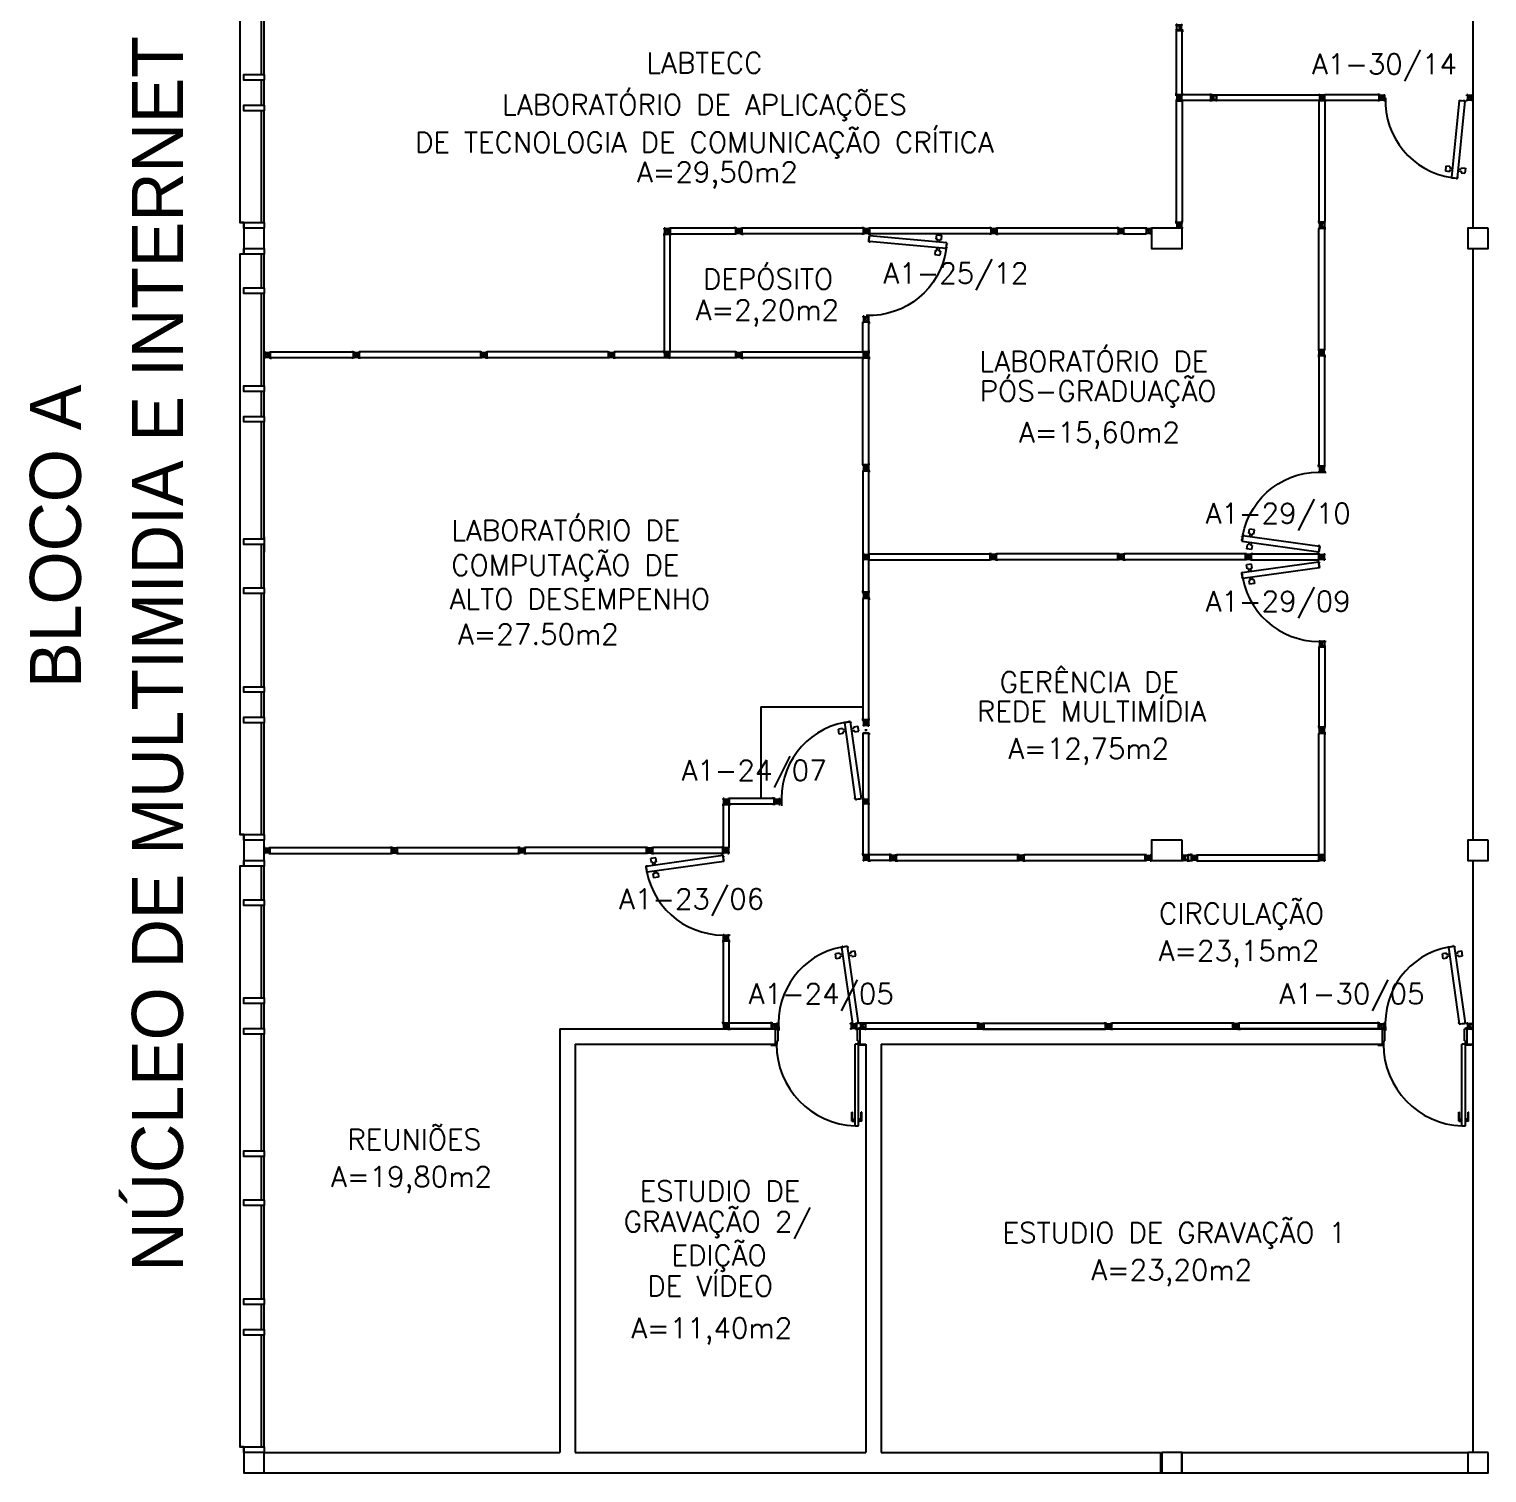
# Model space of a CAD drawing. Header units: centimetres. Extents: x -15 to 273, y 1 to 137.
# Drawn here: x 2.52 to 16.81, y 0.86 to 15.01 of the extents above; entities that cross this region are included whole.
import ezdxf
from ezdxf.enums import TextEntityAlignment as Align

# ---------------------------------------------------------------- set-up
doc = ezdxf.new("R2010")
doc.units = ezdxf.units.CM
doc.header["$LTSCALE"] = 0.003
doc.header["$MEASUREMENT"] = 0
doc.layers.get('0').update_dxf_attribs({"linetype": 'CONTINUOUS'})
for name, color, linetype in [('3', 3, 'CONTINUOUS'), ('ALV', 2, 'CONTINUOUS'), ('ALVENARIA', 2, 'CONTINUOUS'), ('AREA', 2, 'CONTINUOUS'), ('DIV', 2, 'CONTINUOUS'), ('ENDEREÇO NOVO', 2, 'CONTINUOUS'), ('ESQ', 1, 'CONTINUOUS'), ('ESTRUT', 2, 'CONTINUOUS'), ('MACANETA', 2, 'CONTINUOUS'), ('MARCO', 2, 'CONTINUOUS'), ('PainelFELTRO', 2, 'CONTINUOUS'), ('PISO1', 1, 'CONTINUOUS'), ('PL-Áreas-Depto', 2, 'CONTINUOUS'), ('PORTA', 2, 'CONTINUOUS'), ('TEXTO', 2, 'CONTINUOUS'), ('USO', 2, 'CONTINUOUS')]:
    doc.layers.add(name, color=color, linetype=linetype)
doc.styles.add('UNB-100', font='simplex.shx', dxfattribs={"height": 0.2})

# ---------------------------------------------------------------- blocks, each defined once
blk = doc.blocks.new('ESQ6')
at = {"layer": 'ESQ'}
for p, q in [((-0.24, 5.745), (-0.24, 0.055)), ((-0.2, 5.745), (-0.24, 5.745)), ((-0.2, 5.745), (-0.2, 5.745)), ((-0.025, 5.415), (-0.025, 5.745)), ((0, 5.415), (0, 5.745)), ((-0.025, 4.455), (-0.025, 5.36)), ((0, 4.455), (0, 5.36)), ((-0.025, 4.155), (-0.025, 4.4)), ((0, 4.155), (0, 4.4)), ((-0.025, 2.955), (-0.025, 4.1)), ((0, 2.955), (0, 4.1)), ((-0.025, 2.475), (-0.025, 2.9)), ((0, 2.475), (0, 2.9)), ((-0.025, 1.505), (-0.025, 2.42)), ((0, 1.505), (0, 2.42)), ((-0.025, 1.205), (-0.025, 1.45)), ((0, 1.205), (0, 1.45)), ((-0.025, 0.055), (-0.025, 1.15)), ((0, 0.055), (0, 1.15)), ((-0.2, 0.055), (-0.24, 0.055))]:
    blk.add_line(p, q, dxfattribs=at)
for points in [[(0, 5.745), (-0.2, 5.745), (-0.2, 5.8), (0, 5.8)], [(0, 5.36), (-0.2, 5.36), (-0.2, 5.415), (0, 5.415)], [(0, 4.4), (-0.2, 4.4), (-0.2, 4.455), (0, 4.455)], [(0, 4.1), (-0.2, 4.1), (-0.2, 4.155), (0, 4.155)], [(0, 2.9), (-0.2, 2.9), (-0.2, 2.955), (0, 2.955)], [(0, 2.42), (-0.2, 2.42), (-0.2, 2.475), (0, 2.475)], [(0, 1.45), (-0.2, 1.45), (-0.2, 1.505), (0, 1.505)], [(0, 1.15), (-0.2, 1.15), (-0.2, 1.205), (0, 1.205)], [(0, 0), (-0.2, 0), (-0.2, 0.055), (0, 0.055)]]:
    blk.add_lwpolyline(points, close=True, dxfattribs=at)
blk = doc.blocks.new('PLXD')
at = {"color": 1}
for p, q in [((-0.194, 0.727), (-0.233, 0.723)), ((-0.229, 0.673), (-0.233, 0.723)), ((-0.192, 0.712), (-0.194, 0.727)), ((-0.107, 0.719), (-0.079, 0.722)), ((-0.08, 0.737), (-0.041, 0.74)), ((-0.079, 0.722), (-0.08, 0.737)), ((-0.036, 0.691), (-0.041, 0.74)), ((-0.189, 0.677), (-0.229, 0.673)), ((-0.164, 0.714), (-0.192, 0.712)), ((-0.162, 0.694), (-0.19, 0.692)), ((-0.189, 0.677), (-0.19, 0.692)), ((-0.106, 0.7), (-0.077, 0.702)), ((-0.076, 0.687), (-0.077, 0.702)), ((-0.076, 0.687), (-0.036, 0.691))]:
    blk.add_line(p, q, dxfattribs=at)
at = {"color": 2}
for p, q in [((-0.172, 0.786), (-0.161, 0.787)), ((-0.172, 0.786), (-0.171, 0.772)), ((-0.169, 0.772), (-0.171, 0.772)), ((-0.17, 0.784), (-0.114, 0.789)), ((-0.17, 0.784), (-0.103, 0.028)), ((-0.159, 0.792), (-0.161, 0.792)), ((-0.161, 0.792), (-0.161, 0.787)), ((-0.159, 0.792), (-0.159, 0.787)), ((-0.159, 0.787), (-0.126, 0.79)), ((-0.124, 0.795), (-0.126, 0.795)), ((-0.124, 0.795), (-0.124, 0.79)), ((-0.124, 0.79), (-0.112, 0.791)), ((-0.114, 0.789), (-0.046, 0.033)), ((-0.112, 0.791), (-0.11, 0.777)), ((-0.105, 0.026), (-0.106, 0.04)), ((-0.104, 0.04), (-0.106, 0.04)), ((-0.105, 0.026), (-0.093, 0.027)), ((-0.103, 0.028), (-0.046, 0.033)), ((-0.092, 0.022), (-0.093, 0.027)), ((-0.09, 0.022), (-0.092, 0.022)), ((-0.091, 0.027), (-0.058, 0.03)), ((-0.09, 0.022), (-0.091, 0.027)), ((-0.057, 0.025), (-0.058, 0.03)), ((-0.055, 0.025), (-0.057, 0.025)), ((-0.056, 0.03), (-0.044, 0.031)), ((-0.055, 0.025), (-0.056, 0.03)), ((-0.045, 0.045), (-0.047, 0.045)), ((-0.044, 0.031), (-0.045, 0.045)), ((-0.008, 0), (0.006, 0)), ((0, 0.007), (0, -0.006))]:
    blk.add_line(p, q, dxfattribs=at)
for p, q in [((-0.126, 0.795), (-0.126, 0.79)), ((-0.11, 0.777), (-0.112, 0.777))]:
    blk.add_line(p, q)
at = {"color": 1}
blk.add_arc((-0.064, 0.029), 0.764, 98.125, 182.1419, dxfattribs=at)
blk = doc.blocks.new('DIV125')
for p, q in [((0, -0.011), (0, 0.011)), ((0.024, 0.018), (0.028, 0.018)), ((0.024, 0.018), (0.024, 0.016)), ((0.024, 0.016), (0.028, 0.016)), ((0.028, 0.03), (0.043, 0.03)), ((0.028, 0.018), (0.028, 0.03)), ((0.028, -0.017), (0.028, 0.016)), ((0.03, 0.028), (1.219, 0.028)), ((0.03, -0.029), (0.03, 0.028)), ((0.043, 0.03), (0.043, 0.028)), ((1.221, 0.03), (1.207, 0.03)), ((1.207, 0.03), (1.207, 0.028)), ((1.219, -0.029), (1.219, 0.028)), ((1.221, 0.018), (1.221, 0.03)), ((1.226, 0.018), (1.221, 0.018)), ((1.221, -0.017), (1.221, 0.016)), ((1.226, 0.016), (1.221, 0.016)), ((1.226, 0.018), (1.226, 0.016)), ((1.25, -0.011), (1.25, 0.011)), ((0.01, 0), (-0.012, 0)), ((0.024, -0.017), (0.028, -0.017)), ((0.024, -0.017), (0.024, -0.019)), ((0.024, -0.019), (0.028, -0.019)), ((0.028, -0.031), (0.028, -0.019)), ((0.028, -0.031), (0.043, -0.031)), ((0.03, -0.029), (1.219, -0.029)), ((0.043, -0.029), (0.043, -0.031)), ((1.207, -0.029), (1.207, -0.031)), ((1.221, -0.031), (1.207, -0.031)), ((1.226, -0.017), (1.221, -0.017)), ((1.221, -0.031), (1.221, -0.019)), ((1.226, -0.019), (1.221, -0.019)), ((1.226, -0.017), (1.226, -0.019)), ((1.24, 0), (1.262, 0))]:
    blk.add_line(p, q)
blk = doc.blocks.new('MTDIV')
for p, q in [((-0.0285, 0.0185), (-0.0285, 0.0285)), ((-0.0185, 0.0285), (-0.0285, 0.0285)), ((-0.0265, 0.0185), (-0.0285, 0.0185)), ((-0.0265, 0.0235), (-0.0265, 0.0265)), ((-0.0265, 0.0265), (-0.0185, 0.0265)), ((-0.0265, 0.0235), (0.0265, 0.0235)), ((-0.0215, 0.0235), (-0.0265, 0.0235)), ((-0.0265, 0.0185), (-0.0265, 0.0215)), ((-0.0265, 0.0215), (-0.0235, 0.0215)), ((-0.0235, 0.0215), (-0.0235, -0.0215)), ((-0.0215, 0.0235), (-0.0215, 0.0215)), ((-0.0215, 0.0215), (0.0215, 0.0215)), ((-0.0215, 0.0195), (0.0195, 0.0195)), ((-0.0215, 0.0195), (-0.0215, -0.0195)), ((-0.0185, 0.0265), (-0.0185, 0.0285)), ((-0.0049, 0), (0.0049, 0)), ((0, -0.0049), (0, 0.0049)), ((0.0115, 0.0095), (0.0115, 0.0075)), ((0.0195, 0.0095), (0.0115, 0.0095)), ((0.0215, 0.0075), (0.0115, 0.0075)), ((0.0135, 0.0075), (0.0135, 0.0055)), ((0.0215, 0.0055), (0.0135, 0.0055)), ((0.0185, 0.0265), (0.0185, 0.0285)), ((0.0185, 0.0285), (0.0285, 0.0285)), ((0.0185, 0.0265), (0.0265, 0.0265)), ((0.0195, 0.0195), (0.0195, 0.0095)), ((0.0215, 0.0235), (0.0215, 0.0075)), ((0.0215, 0.0235), (0.0265, 0.0235)), ((0.0215, 0.0055), (0.0215, -0.0055)), ((0.0235, 0.0215), (0.0235, -0.0215)), ((0.0265, 0.0215), (0.0235, 0.0215)), ((0.0265, 0.0235), (0.0265, 0.0265)), ((0.0265, 0.0185), (0.0265, 0.0215)), ((0.0265, 0.0185), (0.0285, 0.0185)), ((0.0285, 0.0185), (0.0285, 0.0285)), ((-0.0285, -0.0185), (-0.0285, -0.0285)), ((-0.0285, -0.0185), (-0.0265, -0.0185)), ((-0.0185, -0.0285), (-0.0285, -0.0285)), ((-0.0265, -0.0185), (-0.0265, -0.0215)), ((-0.0265, -0.0215), (-0.0235, -0.0215)), ((0.0265, -0.0235), (-0.0265, -0.0235)), ((-0.0265, -0.0235), (-0.0265, -0.0265)), ((-0.0215, -0.0235), (-0.0265, -0.0235)), ((-0.0185, -0.0265), (-0.0265, -0.0265)), ((-0.0215, -0.0195), (0.0195, -0.0195)), ((-0.0215, -0.0215), (0.0215, -0.0215)), ((-0.0215, -0.0215), (-0.0215, -0.0235)), ((-0.0185, -0.0265), (-0.0185, -0.0285)), ((0.0115, -0.0075), (0.0115, -0.0095)), ((0.0215, -0.0075), (0.0115, -0.0075)), ((0.0195, -0.0095), (0.0115, -0.0095)), ((0.0135, -0.0055), (0.0135, -0.0075)), ((0.0215, -0.0055), (0.0135, -0.0055)), ((0.0185, -0.0265), (0.0185, -0.0285)), ((0.0265, -0.0265), (0.0185, -0.0265)), ((0.0185, -0.0285), (0.0285, -0.0285)), ((0.0195, -0.0095), (0.0195, -0.0195)), ((0.0215, -0.0075), (0.0215, -0.0235)), ((0.0215, -0.0235), (0.0265, -0.0235)), ((0.0265, -0.0215), (0.0235, -0.0215)), ((0.0265, -0.0185), (0.0265, -0.0215)), ((0.0285, -0.0185), (0.0265, -0.0185)), ((0.0265, -0.0235), (0.0265, -0.0265)), ((0.0285, -0.0185), (0.0285, -0.0285))]:
    blk.add_line(p, q)
blk = doc.blocks.new('PLXE')
at = {"color": 1}
for p, q in [((0.043, 0.69), (0.048, 0.74)), ((0.087, 0.736), (0.048, 0.74)), ((0.086, 0.721), (0.087, 0.736)), ((0.114, 0.718), (0.086, 0.721)), ((0.199, 0.71), (0.2, 0.725)), ((0.2, 0.725), (0.24, 0.721)), ((0.235, 0.671), (0.24, 0.721)), ((0.082, 0.686), (0.043, 0.69)), ((0.082, 0.686), (0.084, 0.701)), ((0.112, 0.698), (0.084, 0.701)), ((0.169, 0.693), (0.197, 0.69)), ((0.171, 0.713), (0.199, 0.71)), ((0.195, 0.675), (0.197, 0.69)), ((0.195, 0.675), (0.235, 0.671))]:
    blk.add_line(p, q, dxfattribs=at)
at = {"color": 2}
for p, q in [((0.121, 0.788), (0.047, 0.032)), ((0.178, 0.782), (0.103, 0.027)), ((0.119, 0.79), (0.118, 0.776)), ((0.118, 0.776), (0.12, 0.776)), ((0.131, 0.789), (0.119, 0.79)), ((0.178, 0.782), (0.121, 0.788)), ((0.131, 0.794), (0.133, 0.794)), ((0.131, 0.794), (0.131, 0.789)), ((0.133, 0.794), (0.133, 0.789)), ((0.166, 0.786), (0.133, 0.789)), ((0.166, 0.791), (0.168, 0.79)), ((0.166, 0.791), (0.166, 0.786)), ((0.168, 0.79), (0.168, 0.785)), ((0.18, 0.784), (0.168, 0.785)), ((0.176, 0.77), (0.178, 0.77)), ((0.18, 0.784), (0.178, 0.77)), ((-0.008, 0), (0.008, 0)), ((0, 0.006), (0, -0.007)), ((0.044, 0.031), (0.046, 0.045)), ((0.056, 0.029), (0.044, 0.031)), ((0.046, 0.045), (0.048, 0.045)), ((0.103, 0.027), (0.047, 0.032)), ((0.056, 0.024), (0.056, 0.029)), ((0.056, 0.024), (0.058, 0.024)), ((0.091, 0.026), (0.058, 0.029)), ((0.058, 0.024), (0.058, 0.029)), ((0.091, 0.021), (0.091, 0.026)), ((0.091, 0.021), (0.093, 0.021)), ((0.105, 0.025), (0.093, 0.026)), ((0.093, 0.021), (0.093, 0.026)), ((0.104, 0.039), (0.106, 0.039)), ((0.105, 0.025), (0.106, 0.039))]:
    blk.add_line(p, q, dxfattribs=at)
at = {"color": 1}
blk.add_arc((0.065, 0.028), 0.764, 357.9063, 81.358, dxfattribs=at)
blk = doc.blocks.new('DOOR-80')
at = {"layer": 'MACANETA', "color": 1}
for p, q in [((-0.08, -0.755), (-0.08, -0.665)), ((-0.08, -0.665), (-0.075, -0.665)), ((-0.075, -0.755), (-0.075, -0.665)), ((0.01, -0.755), (0.01, -0.665)), ((0.015, -0.665), (0.01, -0.665)), ((0.015, -0.755), (0.015, -0.665)), ((-0.08, -0.755), (-0.053, -0.755)), ((-0.075, -0.735), (-0.053, -0.735)), ((-0.053, -0.728), (-0.05, -0.728)), ((-0.053, -0.763), (-0.053, -0.728)), ((-0.053, -0.763), (-0.05, -0.763)), ((-0.012, -0.728), (-0.015, -0.728)), ((-0.012, -0.763), (-0.015, -0.763)), ((-0.012, -0.763), (-0.012, -0.728)), ((0.01, -0.735), (-0.012, -0.735)), ((0.015, -0.755), (-0.012, -0.755))]:
    blk.add_line(p, q, dxfattribs=at)
at = {"layer": 'PORTA'}
for p, q in [((-0.05, -0.8), (-0.05, 0)), ((-0.015, 0), (-0.05, 0)), ((-0.015, -0.8), (-0.015, 0)), ((-0.05, -0.8), (-0.015, -0.8))]:
    blk.add_line(p, q, dxfattribs=at)
at = {"layer": 'PORTA', "color": 1}
blk.add_arc((-0.02, 0), 0.8, 180, 267.8509, dxfattribs=at)

msp = doc.modelspace()

# ---------------------------------------------------------------- linework, layer by layer
at = {"layer": 'ALV'}
for p, q in [((4.827, 10.032), (4.827, 9.882)), ((13.614, 1.057), (13.614, 0.857)), ((13.822, 1.057), (13.822, 0.857)), ((16.627, 1.057), (16.627, 0.857))]:
    msp.add_line(p, q, dxfattribs=at)
at = {"layer": 'ALVENARIA'}
for p, q in [((16.677, 18.857), (16.677, 13.057)), ((16.677, 12.857), (16.677, 7.057)), ((16.677, 6.857), (16.677, 1.057)), ((7.727, 5.207), (7.727, 1.057)), ((7.727, 5.207), (9.84, 5.207)), ((9.84, 5.057), (9.84, 5.207)), ((10.67, 5.207), (10.655, 5.207)), ((10.67, 5.207), (15.79, 5.207)), ((10.67, 5.057), (10.67, 5.207)), ((10.67, 5.207), (10.727, 5.207)), ((15.79, 5.057), (15.79, 5.207)), ((16.62, 5.057), (16.62, 5.207)), ((16.62, 5.207), (16.677, 5.207)), ((7.877, 5.057), (7.877, 1.057)), ((7.877, 5.057), (9.84, 5.057)), ((10.67, 5.057), (10.727, 5.057)), ((10.67, 5.057), (10.727, 5.057)), ((10.727, 5.057), (10.727, 1.057)), ((10.877, 5.057), (15.79, 5.057)), ((10.877, 5.057), (10.877, 1.057)), ((16.62, 5.057), (16.677, 5.057)), ((4.827, 1.057), (7.727, 1.057)), ((7.877, 1.057), (10.727, 1.057)), ((10.877, 1.057), (13.614, 1.057)), ((13.822, 1.057), (16.627, 1.057)), ((4.827, 0.857), (13.614, 0.857)), ((13.822, 0.857), (16.627, 0.857))]:
    msp.add_line(p, q, dxfattribs=at)
at = {"layer": 'DIV'}
for p, q in [((13.768, 14.995), (13.768, 14.981)), ((13.768, 14.995), (13.78, 14.995)), ((13.77, 14.981), (13.768, 14.981)), ((13.77, 14.367), (13.77, 14.993)), ((13.77, 14.993), (13.827, 14.993)), ((13.78, 15), (13.78, 14.995)), ((13.782, 15), (13.78, 15)), ((13.782, 15), (13.782, 14.995)), ((13.782, 14.995), (13.815, 14.995)), ((13.815, 15), (13.815, 14.995)), ((13.817, 15), (13.815, 15)), ((13.817, 15), (13.817, 14.995)), ((13.817, 14.995), (13.829, 14.995)), ((13.827, 14.367), (13.827, 14.993)), ((13.829, 14.981), (13.827, 14.981)), ((13.829, 14.995), (13.829, 14.981)), ((13.768, 14.365), (13.768, 14.379)), ((13.77, 14.379), (13.768, 14.379)), ((13.768, 14.365), (13.78, 14.365)), ((13.77, 14.367), (13.827, 14.367)), ((13.78, 14.36), (13.78, 14.365)), ((13.782, 14.36), (13.78, 14.36)), ((13.782, 14.36), (13.782, 14.365)), ((13.782, 14.365), (13.815, 14.365)), ((13.787, 14.336), (13.809, 14.336)), ((13.798, 14.346), (13.798, 14.325)), ((13.815, 14.36), (13.815, 14.365)), ((13.817, 14.36), (13.815, 14.36)), ((13.817, 14.36), (13.817, 14.365)), ((13.817, 14.365), (13.829, 14.365)), ((13.829, 14.379), (13.827, 14.379)), ((13.829, 14.365), (13.829, 14.379)), ((14.109, 14.364), (13.829, 14.364)), ((14.109, 14.307), (13.829, 14.307)), ((14.097, 14.366), (14.097, 14.364)), ((14.111, 14.366), (14.097, 14.366)), ((14.097, 14.307), (14.097, 14.305)), ((14.111, 14.305), (14.097, 14.305)), ((14.109, 14.307), (14.109, 14.364)), ((14.111, 14.354), (14.111, 14.366)), ((14.116, 14.354), (14.111, 14.354)), ((14.116, 14.352), (14.111, 14.352)), ((14.111, 14.319), (14.111, 14.352)), ((14.116, 14.319), (14.111, 14.319)), ((14.116, 14.317), (14.111, 14.317)), ((14.111, 14.305), (14.111, 14.317)), ((14.116, 14.354), (14.116, 14.352)), ((14.116, 14.319), (14.116, 14.317)), ((15.22, 14.354), (15.225, 14.354)), ((15.22, 14.354), (15.22, 14.352)), ((15.22, 14.352), (15.225, 14.352)), ((15.22, 14.319), (15.225, 14.319)), ((15.22, 14.319), (15.22, 14.317)), ((15.22, 14.317), (15.225, 14.317)), ((15.225, 14.366), (15.239, 14.366)), ((15.225, 14.354), (15.225, 14.366)), ((15.225, 14.319), (15.225, 14.352)), ((15.225, 14.305), (15.225, 14.317)), ((15.225, 14.305), (15.239, 14.305)), ((15.227, 14.307), (15.227, 14.364)), ((15.757, 14.364), (15.227, 14.364)), ((15.757, 14.307), (15.227, 14.307)), ((15.239, 14.366), (15.239, 14.364)), ((15.239, 14.307), (15.239, 14.305)), ((15.759, 14.366), (15.744, 14.366)), ((15.744, 14.366), (15.744, 14.364)), ((15.759, 14.366), (15.744, 14.366)), ((15.744, 14.366), (15.744, 14.364)), ((15.744, 14.307), (15.744, 14.305)), ((15.744, 14.307), (15.744, 14.305)), ((15.759, 14.305), (15.744, 14.305)), ((15.759, 14.305), (15.744, 14.305)), ((15.757, 14.307), (15.757, 14.364)), ((15.757, 14.307), (15.757, 14.364)), ((15.759, 14.354), (15.759, 14.366)), ((15.759, 14.354), (15.759, 14.366)), ((15.764, 14.354), (15.759, 14.354)), ((15.764, 14.354), (15.759, 14.354)), ((15.759, 14.319), (15.759, 14.352)), ((15.764, 14.352), (15.759, 14.352)), ((15.759, 14.319), (15.759, 14.352)), ((15.764, 14.352), (15.759, 14.352)), ((15.764, 14.319), (15.759, 14.319)), ((15.764, 14.319), (15.759, 14.319)), ((15.759, 14.305), (15.759, 14.317)), ((15.764, 14.317), (15.759, 14.317)), ((15.759, 14.305), (15.759, 14.317)), ((15.764, 14.317), (15.759, 14.317)), ((15.764, 14.354), (15.764, 14.352)), ((15.764, 14.354), (15.764, 14.352)), ((15.764, 14.319), (15.764, 14.317)), ((15.764, 14.319), (15.764, 14.317)), ((15.777, 14.335), (15.799, 14.335)), ((15.777, 14.335), (15.799, 14.335)), ((15.787, 14.324), (15.787, 14.346)), ((15.787, 14.324), (15.787, 14.346)), ((8.799, 13.046), (8.804, 13.046)), ((8.799, 13.044), (8.799, 13.046)), ((8.799, 13.044), (8.804, 13.044)), ((8.799, 13.011), (8.804, 13.011)), ((8.799, 13.009), (8.799, 13.011)), ((8.799, 13.009), (8.804, 13.009)), ((8.804, 13.058), (8.818, 13.058)), ((8.804, 13.058), (8.804, 13.046)), ((8.804, 13.044), (8.804, 13.011)), ((8.804, 13.009), (8.804, 12.997)), ((8.806, 13.056), (8.806, 12.999)), ((9.448, 13.056), (8.806, 13.056)), ((8.818, 13.056), (8.818, 13.058)), ((9.45, 13.058), (9.435, 13.058)), ((9.435, 13.056), (9.435, 13.058)), ((9.448, 13.056), (9.448, 12.999)), ((9.45, 13.058), (9.45, 13.046)), ((9.455, 13.046), (9.45, 13.046)), ((9.455, 13.044), (9.45, 13.044)), ((9.45, 13.044), (9.45, 13.011)), ((9.455, 13.011), (9.45, 13.011)), ((9.455, 13.009), (9.45, 13.009)), ((9.45, 13.009), (9.45, 12.997)), ((9.455, 13.044), (9.455, 13.046)), ((9.455, 13.009), (9.455, 13.011)), ((9.468, 13.028), (9.49, 13.028)), ((9.478, 13.039), (9.478, 13.017)), ((8.746, 13), (8.758, 13)), ((8.746, 13), (8.746, 12.985)), ((8.748, 12.985), (8.746, 12.985)), ((8.748, 12.998), (8.805, 12.998)), ((8.748, 12.998), (8.748, 11.844)), ((8.76, 13.005), (8.758, 13.005)), ((8.758, 13.005), (8.758, 13)), ((8.76, 13.005), (8.76, 13)), ((8.76, 13), (8.793, 13)), ((8.795, 13.005), (8.793, 13.005)), ((8.793, 13.005), (8.793, 13)), ((8.795, 13.005), (8.795, 13)), ((8.795, 13), (8.807, 13)), ((8.804, 12.997), (8.818, 12.997)), ((8.805, 12.998), (8.805, 11.844)), ((8.807, 12.985), (8.805, 12.985)), ((9.448, 12.999), (8.806, 12.999)), ((8.807, 13), (8.807, 12.985)), ((8.818, 12.997), (8.818, 12.999)), ((9.435, 12.997), (9.435, 12.999)), ((9.45, 12.997), (9.435, 12.997)), ((10.732, 12.164), (10.722, 12.164)), ((10.727, 12.159), (10.727, 12.17)), ((10.708, 12.136), (10.696, 12.136)), ((10.696, 12.136), (10.696, 12.122)), ((10.696, 12.122), (10.698, 12.122)), ((10.698, 11.844), (10.698, 12.134)), ((10.755, 12.134), (10.698, 12.134)), ((10.708, 12.141), (10.71, 12.141)), ((10.708, 12.141), (10.708, 12.136)), ((10.71, 12.141), (10.71, 12.136)), ((10.743, 12.136), (10.71, 12.136)), ((10.743, 12.141), (10.745, 12.141)), ((10.743, 12.141), (10.743, 12.136)), ((10.745, 12.141), (10.745, 12.136)), ((10.757, 12.136), (10.745, 12.136)), ((10.755, 11.844), (10.755, 12.134)), ((10.755, 12.122), (10.757, 12.122)), ((10.757, 12.136), (10.757, 12.122)), ((4.867, 11.814), (4.845, 11.814)), ((4.88, 11.832), (4.885, 11.832)), ((4.88, 11.83), (4.88, 11.832)), ((4.88, 11.83), (4.885, 11.83)), ((4.88, 11.797), (4.885, 11.797)), ((4.88, 11.795), (4.88, 11.797)), ((4.88, 11.795), (4.885, 11.795)), ((4.885, 11.844), (4.9, 11.844)), ((4.885, 11.844), (4.885, 11.832)), ((4.885, 11.83), (4.885, 11.797)), ((4.885, 11.795), (4.885, 11.783)), ((4.885, 11.783), (4.9, 11.783)), ((5.698, 11.842), (4.887, 11.842)), ((4.887, 11.842), (4.887, 11.785)), ((5.698, 11.785), (4.887, 11.785)), ((4.9, 11.842), (4.9, 11.844)), ((4.9, 11.783), (4.9, 11.785)), ((5.7, 11.844), (5.685, 11.844)), ((5.685, 11.842), (5.685, 11.844)), ((5.685, 11.783), (5.685, 11.785)), ((5.7, 11.783), (5.685, 11.783)), ((5.698, 11.842), (5.698, 11.785)), ((5.7, 11.844), (5.7, 11.832)), ((5.705, 11.832), (5.7, 11.832)), ((5.705, 11.83), (5.7, 11.83)), ((5.7, 11.83), (5.7, 11.797)), ((5.705, 11.797), (5.7, 11.797)), ((5.705, 11.795), (5.7, 11.795)), ((5.7, 11.795), (5.7, 11.783)), ((5.705, 11.83), (5.705, 11.832)), ((5.705, 11.795), (5.705, 11.797)), ((5.718, 11.814), (5.74, 11.814)), ((5.728, 11.824), (5.728, 11.803)), ((8.748, 11.856), (8.746, 11.856)), ((8.746, 11.842), (8.746, 11.856)), ((8.746, 11.842), (8.758, 11.842)), ((8.748, 11.844), (8.805, 11.844)), ((8.758, 11.837), (8.758, 11.842)), ((8.76, 11.837), (8.758, 11.837)), ((8.76, 11.842), (8.793, 11.842)), ((8.76, 11.837), (8.76, 11.842)), ((8.766, 11.814), (8.788, 11.814)), ((8.777, 11.824), (8.777, 11.802)), ((8.793, 11.837), (8.793, 11.842)), ((8.795, 11.837), (8.793, 11.837)), ((8.795, 11.842), (8.807, 11.842)), ((8.795, 11.837), (8.795, 11.842)), ((8.807, 11.856), (8.805, 11.856)), ((8.807, 11.842), (8.807, 11.856)), ((10.696, 11.856), (10.698, 11.856)), ((10.696, 11.842), (10.696, 11.856)), ((10.708, 11.842), (10.696, 11.842)), ((10.696, 11.785), (10.696, 11.771)), ((10.708, 11.785), (10.696, 11.785)), ((10.696, 11.771), (10.698, 11.771)), ((10.755, 11.844), (10.698, 11.844)), ((10.698, 10.737), (10.698, 11.783)), ((10.755, 11.783), (10.698, 11.783)), ((10.708, 11.837), (10.708, 11.842)), ((10.708, 11.837), (10.71, 11.837)), ((10.708, 11.79), (10.708, 11.785)), ((10.708, 11.79), (10.71, 11.79)), ((10.71, 11.837), (10.71, 11.842)), ((10.743, 11.842), (10.71, 11.842)), ((10.71, 11.79), (10.71, 11.785)), ((10.743, 11.785), (10.71, 11.785)), ((10.738, 11.814), (10.716, 11.814)), ((10.732, 11.814), (10.722, 11.814)), ((10.727, 11.803), (10.727, 11.825)), ((10.727, 11.808), (10.727, 11.819)), ((10.743, 11.837), (10.743, 11.842)), ((10.743, 11.837), (10.745, 11.837)), ((10.743, 11.79), (10.743, 11.785)), ((10.743, 11.79), (10.745, 11.79)), ((10.745, 11.837), (10.745, 11.842)), ((10.757, 11.842), (10.745, 11.842)), ((10.745, 11.79), (10.745, 11.785)), ((10.757, 11.785), (10.745, 11.785)), ((10.755, 11.856), (10.757, 11.856)), ((10.755, 10.737), (10.755, 11.783)), ((10.755, 11.771), (10.757, 11.771)), ((10.757, 11.842), (10.757, 11.856)), ((10.757, 11.785), (10.757, 11.771)), ((15.176, 11.807), (15.164, 11.807)), ((15.164, 11.807), (15.164, 11.793)), ((15.164, 11.793), (15.166, 11.793)), ((15.166, 11.805), (15.166, 10.725)), ((15.223, 11.805), (15.166, 11.805)), ((15.176, 11.812), (15.178, 11.812)), ((15.176, 11.812), (15.176, 11.807)), ((15.178, 11.812), (15.178, 11.807)), ((15.211, 11.807), (15.178, 11.807)), ((15.205, 11.835), (15.183, 11.835)), ((15.194, 11.825), (15.194, 11.847)), ((15.211, 11.812), (15.213, 11.812)), ((15.211, 11.812), (15.211, 11.807)), ((15.213, 11.812), (15.213, 11.807)), ((15.225, 11.807), (15.213, 11.807)), ((15.223, 11.805), (15.223, 10.725)), ((15.223, 11.793), (15.225, 11.793)), ((15.225, 11.807), (15.225, 11.793)), ((10.696, 10.735), (10.696, 10.749)), ((10.696, 10.749), (10.698, 10.749)), ((10.708, 10.735), (10.696, 10.735)), ((10.755, 10.737), (10.698, 10.737)), ((10.708, 10.73), (10.708, 10.735)), ((10.708, 10.73), (10.71, 10.73)), ((10.743, 10.735), (10.71, 10.735)), ((10.71, 10.73), (10.71, 10.735)), ((10.743, 10.73), (10.743, 10.735)), ((10.743, 10.73), (10.745, 10.73)), ((10.757, 10.735), (10.745, 10.735)), ((10.745, 10.73), (10.745, 10.735)), ((10.755, 10.749), (10.757, 10.749)), ((10.757, 10.735), (10.757, 10.749)), ((15.164, 10.737), (15.166, 10.737)), ((15.164, 10.723), (15.164, 10.737)), ((15.176, 10.723), (15.164, 10.723)), ((15.223, 10.725), (15.166, 10.725)), ((15.176, 10.718), (15.176, 10.723)), ((15.178, 10.718), (15.178, 10.723)), ((15.211, 10.723), (15.178, 10.723)), ((15.211, 10.718), (15.211, 10.723)), ((15.213, 10.718), (15.213, 10.723)), ((15.225, 10.723), (15.213, 10.723)), ((15.223, 10.737), (15.225, 10.737)), ((15.225, 10.723), (15.225, 10.737)), ((10.738, 10.707), (10.716, 10.707)), ((10.727, 10.717), (10.727, 10.695)), ((15.176, 10.718), (15.178, 10.718)), ((15.205, 10.694), (15.183, 10.694)), ((15.194, 10.704), (15.194, 10.682)), ((15.211, 10.718), (15.213, 10.718)), ((14.505, 9.854), (14.505, 9.866)), ((14.505, 9.866), (14.52, 9.866)), ((14.507, 9.807), (14.507, 9.864)), ((14.507, 9.864), (15.166, 9.864)), ((14.52, 9.866), (14.52, 9.864)), ((15.153, 9.866), (15.153, 9.864)), ((15.168, 9.866), (15.153, 9.866)), ((15.166, 9.807), (15.166, 9.864)), ((15.168, 9.854), (15.168, 9.866)), ((14.487, 9.835), (14.465, 9.835)), ((14.477, 9.824), (14.477, 9.846)), ((14.5, 9.854), (14.5, 9.852)), ((14.5, 9.854), (14.505, 9.854)), ((14.5, 9.852), (14.505, 9.852)), ((14.5, 9.819), (14.5, 9.817)), ((14.5, 9.819), (14.505, 9.819)), ((14.5, 9.817), (14.505, 9.817)), ((14.505, 9.819), (14.505, 9.852)), ((14.505, 9.805), (14.505, 9.817)), ((14.505, 9.805), (14.52, 9.805)), ((14.507, 9.807), (15.166, 9.807)), ((14.52, 9.807), (14.52, 9.805)), ((15.153, 9.807), (15.153, 9.805)), ((15.168, 9.805), (15.153, 9.805)), ((15.173, 9.854), (15.168, 9.854)), ((15.173, 9.852), (15.168, 9.852)), ((15.168, 9.819), (15.168, 9.852)), ((15.173, 9.819), (15.168, 9.819)), ((15.173, 9.817), (15.168, 9.817)), ((15.168, 9.805), (15.168, 9.817)), ((15.173, 9.854), (15.173, 9.852)), ((15.173, 9.819), (15.173, 9.817)), ((15.186, 9.835), (15.208, 9.835)), ((15.196, 9.824), (15.196, 9.846)), ((15.178, 8.953), (15.166, 8.953)), ((15.166, 8.953), (15.166, 8.938)), ((15.166, 8.938), (15.168, 8.938)), ((15.168, 8.951), (15.168, 8.166)), ((15.225, 8.951), (15.168, 8.951)), ((15.178, 8.958), (15.18, 8.958)), ((15.178, 8.958), (15.178, 8.953)), ((15.18, 8.958), (15.18, 8.953)), ((15.213, 8.953), (15.18, 8.953)), ((15.207, 8.981), (15.185, 8.981)), ((15.196, 8.971), (15.196, 8.993)), ((15.213, 8.958), (15.215, 8.958)), ((15.213, 8.958), (15.213, 8.953)), ((15.215, 8.958), (15.215, 8.953)), ((15.227, 8.953), (15.215, 8.953)), ((15.225, 8.951), (15.225, 8.166)), ((15.225, 8.938), (15.227, 8.938)), ((15.227, 8.953), (15.227, 8.938)), ((15.166, 8.178), (15.168, 8.178)), ((15.166, 8.164), (15.166, 8.178)), ((15.178, 8.164), (15.166, 8.164)), ((15.225, 8.166), (15.168, 8.166)), ((15.178, 8.159), (15.178, 8.164)), ((15.178, 8.159), (15.18, 8.159)), ((15.18, 8.159), (15.18, 8.164)), ((15.213, 8.164), (15.18, 8.164)), ((15.213, 8.159), (15.213, 8.164)), ((15.213, 8.159), (15.215, 8.159)), ((15.215, 8.159), (15.215, 8.164)), ((15.227, 8.164), (15.215, 8.164)), ((15.225, 8.178), (15.227, 8.178)), ((15.227, 8.164), (15.227, 8.178)), ((15.207, 8.135), (15.185, 8.135)), ((15.196, 8.145), (15.196, 8.124)), ((9.344, 7.437), (9.366, 7.437)), ((9.365, 7.437), (9.344, 7.437)), ((9.355, 7.427), (9.355, 7.449)), ((9.355, 7.448), (9.355, 7.426)), ((9.379, 7.456), (9.384, 7.456)), ((9.379, 7.454), (9.379, 7.456)), ((9.379, 7.454), (9.384, 7.454)), ((9.384, 7.468), (9.398, 7.468)), ((9.384, 7.468), (9.384, 7.456)), ((9.384, 7.454), (9.384, 7.421)), ((9.386, 7.466), (9.386, 7.409)), ((9.825, 7.466), (9.386, 7.466)), ((9.398, 7.466), (9.398, 7.468)), ((9.827, 7.468), (9.812, 7.468)), ((9.812, 7.466), (9.812, 7.468)), ((9.825, 7.466), (9.825, 7.409)), ((9.827, 7.468), (9.827, 7.456)), ((9.832, 7.456), (9.827, 7.456)), ((9.832, 7.454), (9.827, 7.454)), ((9.827, 7.454), (9.827, 7.421)), ((9.832, 7.454), (9.832, 7.456)), ((9.845, 7.437), (9.867, 7.437)), ((9.855, 7.448), (9.855, 7.426)), ((9.325, 7.409), (9.337, 7.409)), ((9.325, 7.409), (9.325, 7.394)), ((9.327, 7.394), (9.325, 7.394)), ((9.327, 7.407), (9.384, 7.407)), ((9.327, 7.407), (9.327, 6.987)), ((9.339, 7.414), (9.337, 7.414)), ((9.337, 7.414), (9.337, 7.409)), ((9.339, 7.414), (9.339, 7.409)), ((9.339, 7.409), (9.372, 7.409)), ((9.374, 7.414), (9.372, 7.414)), ((9.372, 7.414), (9.372, 7.409)), ((9.374, 7.414), (9.374, 7.409)), ((9.374, 7.409), (9.386, 7.409)), ((9.379, 7.421), (9.384, 7.421)), ((9.379, 7.419), (9.379, 7.421)), ((9.379, 7.419), (9.384, 7.419)), ((9.384, 7.419), (9.384, 7.407)), ((9.384, 7.407), (9.384, 6.987)), ((9.384, 7.407), (9.398, 7.407)), ((9.386, 7.394), (9.384, 7.394)), ((9.386, 7.409), (9.386, 7.394)), ((9.825, 7.409), (9.386, 7.409)), ((9.398, 7.407), (9.398, 7.409)), ((9.812, 7.407), (9.812, 7.409)), ((9.827, 7.407), (9.812, 7.407)), ((9.832, 7.421), (9.827, 7.421)), ((9.832, 7.419), (9.827, 7.419)), ((9.827, 7.419), (9.827, 7.407)), ((9.832, 7.419), (9.832, 7.421)), ((4.85, 6.957), (4.86, 6.957)), ((8.615, 6.957), (8.594, 6.957)), ((8.605, 6.946), (8.605, 6.968)), ((8.629, 6.975), (8.634, 6.975)), ((8.629, 6.975), (8.629, 6.973)), ((8.629, 6.973), (8.634, 6.973)), ((8.629, 6.94), (8.634, 6.94)), ((8.629, 6.94), (8.629, 6.938)), ((8.629, 6.938), (8.634, 6.938)), ((8.634, 6.987), (8.648, 6.987)), ((8.634, 6.975), (8.634, 6.987)), ((8.634, 6.94), (8.634, 6.973)), ((8.634, 6.926), (8.634, 6.938)), ((8.634, 6.926), (8.648, 6.926)), ((8.636, 6.928), (8.636, 6.985)), ((9.325, 6.985), (8.636, 6.985)), ((9.325, 6.928), (8.636, 6.928)), ((8.648, 6.987), (8.648, 6.985)), ((8.648, 6.928), (8.648, 6.926)), ((9.327, 6.987), (9.312, 6.987)), ((9.312, 6.987), (9.312, 6.985)), ((9.312, 6.928), (9.312, 6.926)), ((9.327, 6.926), (9.312, 6.926)), ((9.327, 6.999), (9.325, 6.999)), ((9.325, 6.985), (9.325, 6.999)), ((9.325, 6.985), (9.337, 6.985)), ((9.325, 6.928), (9.325, 6.985)), ((9.327, 6.987), (9.384, 6.987)), ((9.327, 6.975), (9.327, 6.987)), ((9.332, 6.975), (9.327, 6.975)), ((9.327, 6.94), (9.327, 6.973)), ((9.332, 6.973), (9.327, 6.973)), ((9.332, 6.94), (9.327, 6.94)), ((9.327, 6.926), (9.327, 6.938)), ((9.332, 6.938), (9.327, 6.938)), ((9.332, 6.975), (9.332, 6.973)), ((9.332, 6.94), (9.332, 6.938)), ((9.337, 6.98), (9.337, 6.985)), ((9.339, 6.98), (9.337, 6.98)), ((9.339, 6.985), (9.372, 6.985)), ((9.339, 6.98), (9.339, 6.985)), ((9.344, 6.957), (9.366, 6.957)), ((9.345, 6.957), (9.367, 6.957)), ((9.355, 6.946), (9.355, 6.968)), ((9.355, 6.967), (9.355, 6.945)), ((9.372, 6.98), (9.372, 6.985)), ((9.374, 6.98), (9.372, 6.98)), ((9.374, 6.985), (9.386, 6.985)), ((9.374, 6.98), (9.374, 6.985)), ((9.386, 6.999), (9.384, 6.999)), ((9.386, 6.985), (9.386, 6.999)), ((10.737, 6.885), (10.715, 6.885)), ((10.727, 6.874), (10.727, 6.896)), ((10.75, 6.904), (10.755, 6.904)), ((10.75, 6.904), (10.75, 6.902)), ((10.75, 6.902), (10.755, 6.902)), ((10.75, 6.869), (10.755, 6.869)), ((10.75, 6.869), (10.75, 6.867)), ((10.75, 6.867), (10.755, 6.867)), ((10.755, 6.916), (10.77, 6.916)), ((10.755, 6.904), (10.755, 6.916)), ((10.755, 6.869), (10.755, 6.902)), ((10.755, 6.855), (10.755, 6.867)), ((10.757, 6.857), (10.757, 6.914)), ((10.965, 6.914), (10.757, 6.914)), ((10.77, 6.916), (10.77, 6.914)), ((10.953, 6.916), (10.953, 6.914)), ((10.967, 6.916), (10.953, 6.916)), ((10.965, 6.857), (10.965, 6.914)), ((10.967, 6.904), (10.967, 6.916)), ((10.972, 6.904), (10.967, 6.904)), ((10.972, 6.902), (10.967, 6.902)), ((10.967, 6.869), (10.967, 6.902)), ((10.972, 6.869), (10.967, 6.869)), ((10.972, 6.867), (10.967, 6.867)), ((10.967, 6.855), (10.967, 6.867)), ((10.972, 6.904), (10.972, 6.902)), ((10.972, 6.869), (10.972, 6.867)), ((10.985, 6.885), (11.007, 6.885)), ((10.996, 6.874), (10.996, 6.896)), ((13.881, 6.904), (13.886, 6.904)), ((13.881, 6.902), (13.886, 6.902)), ((13.881, 6.869), (13.886, 6.869)), ((13.881, 6.867), (13.886, 6.867)), ((13.886, 6.904), (13.886, 6.916)), ((13.886, 6.916), (13.9, 6.916)), ((13.886, 6.869), (13.886, 6.902)), ((13.886, 6.855), (13.886, 6.867)), ((13.888, 6.857), (13.888, 6.914)), ((13.888, 6.914), (13.918, 6.914)), ((13.9, 6.916), (13.9, 6.914)), ((13.905, 6.916), (13.905, 6.914)), ((13.92, 6.916), (13.905, 6.916)), ((13.918, 6.857), (13.918, 6.914)), ((13.92, 6.904), (13.92, 6.916)), ((13.925, 6.904), (13.92, 6.904)), ((13.925, 6.902), (13.92, 6.902)), ((13.92, 6.869), (13.92, 6.902)), ((13.925, 6.869), (13.92, 6.869)), ((13.925, 6.867), (13.92, 6.867)), ((13.92, 6.855), (13.92, 6.867)), ((13.925, 6.904), (13.925, 6.902)), ((13.925, 6.869), (13.925, 6.867)), ((10.755, 6.855), (10.77, 6.855)), ((10.965, 6.857), (10.757, 6.857)), ((10.77, 6.857), (10.77, 6.855)), ((10.953, 6.857), (10.953, 6.855)), ((10.967, 6.855), (10.953, 6.855)), ((13.886, 6.855), (13.9, 6.855)), ((13.888, 6.857), (13.918, 6.857)), ((13.9, 6.857), (13.9, 6.855)), ((13.905, 6.857), (13.905, 6.855)), ((13.92, 6.855), (13.905, 6.855)), ((9.325, 6.073), (9.337, 6.073)), ((9.325, 6.073), (9.325, 6.058)), ((9.327, 6.058), (9.325, 6.058)), ((9.327, 6.071), (9.384, 6.071)), ((9.327, 6.071), (9.327, 5.266)), ((9.339, 6.078), (9.337, 6.078)), ((9.337, 6.078), (9.337, 6.073)), ((9.339, 6.078), (9.339, 6.073)), ((9.339, 6.073), (9.372, 6.073)), ((9.344, 6.101), (9.366, 6.101)), ((9.355, 6.091), (9.355, 6.113)), ((9.374, 6.078), (9.372, 6.078)), ((9.372, 6.078), (9.372, 6.073)), ((9.374, 6.078), (9.374, 6.073)), ((9.374, 6.073), (9.386, 6.073)), ((9.384, 6.071), (9.384, 5.266)), ((9.386, 6.058), (9.384, 6.058)), ((9.386, 6.073), (9.386, 6.058)), ((9.327, 5.278), (9.325, 5.278)), ((9.325, 5.264), (9.325, 5.278)), ((9.325, 5.264), (9.337, 5.264)), ((9.327, 5.266), (9.384, 5.266)), ((9.337, 5.259), (9.337, 5.264)), ((9.339, 5.259), (9.337, 5.259)), ((9.339, 5.264), (9.372, 5.264)), ((9.339, 5.259), (9.339, 5.264)), ((9.365, 5.235), (9.344, 5.235)), ((9.344, 5.235), (9.366, 5.235)), ((9.355, 5.224), (9.355, 5.246)), ((9.372, 5.259), (9.372, 5.264)), ((9.374, 5.259), (9.372, 5.259)), ((9.374, 5.264), (9.386, 5.264)), ((9.374, 5.259), (9.374, 5.264)), ((9.379, 5.254), (9.384, 5.254)), ((9.379, 5.254), (9.379, 5.252)), ((9.379, 5.252), (9.384, 5.252)), ((9.379, 5.219), (9.384, 5.219)), ((9.379, 5.219), (9.379, 5.217)), ((9.379, 5.217), (9.384, 5.217)), ((9.386, 5.278), (9.384, 5.278)), ((9.384, 5.266), (9.398, 5.266)), ((9.384, 5.254), (9.384, 5.266)), ((9.384, 5.219), (9.384, 5.252)), ((9.384, 5.205), (9.384, 5.217)), ((9.384, 5.205), (9.398, 5.205)), ((9.386, 5.264), (9.386, 5.278)), ((9.386, 5.207), (9.386, 5.264)), ((9.802, 5.264), (9.386, 5.264)), ((9.802, 5.207), (9.386, 5.207)), ((9.398, 5.266), (9.398, 5.264)), ((9.398, 5.207), (9.398, 5.205)), ((9.79, 5.266), (9.79, 5.264)), ((9.804, 5.266), (9.79, 5.266)), ((9.79, 5.207), (9.79, 5.205)), ((9.804, 5.205), (9.79, 5.205)), ((9.802, 5.207), (9.802, 5.264)), ((9.804, 5.254), (9.804, 5.266)), ((9.809, 5.254), (9.804, 5.254)), ((9.809, 5.252), (9.804, 5.252)), ((9.804, 5.219), (9.804, 5.252)), ((9.809, 5.219), (9.804, 5.219)), ((9.809, 5.217), (9.804, 5.217)), ((9.804, 5.205), (9.804, 5.217)), ((9.809, 5.254), (9.809, 5.252)), ((9.809, 5.219), (9.809, 5.217)), ((14.365, 5.235), (14.344, 5.235)), ((14.355, 5.224), (14.355, 5.246)), ((14.379, 5.254), (14.384, 5.254)), ((14.379, 5.254), (14.379, 5.252)), ((14.379, 5.252), (14.384, 5.252)), ((14.379, 5.219), (14.384, 5.219)), ((14.379, 5.219), (14.379, 5.217)), ((14.379, 5.217), (14.384, 5.217)), ((14.384, 5.266), (14.398, 5.266)), ((14.384, 5.254), (14.384, 5.266)), ((14.384, 5.219), (14.384, 5.252)), ((14.384, 5.205), (14.384, 5.217)), ((14.384, 5.205), (14.398, 5.205)), ((14.386, 5.207), (14.386, 5.264)), ((15.752, 5.264), (14.386, 5.264)), ((15.752, 5.207), (14.386, 5.207)), ((14.398, 5.266), (14.398, 5.264)), ((14.398, 5.207), (14.398, 5.205)), ((15.754, 5.266), (15.74, 5.266)), ((15.74, 5.266), (15.74, 5.264)), ((15.74, 5.207), (15.74, 5.205)), ((15.754, 5.205), (15.74, 5.205)), ((15.752, 5.207), (15.752, 5.264)), ((15.754, 5.254), (15.754, 5.266)), ((15.759, 5.254), (15.754, 5.254)), ((15.754, 5.219), (15.754, 5.252)), ((15.759, 5.252), (15.754, 5.252)), ((15.759, 5.219), (15.754, 5.219)), ((15.754, 5.205), (15.754, 5.217)), ((15.759, 5.217), (15.754, 5.217)), ((15.759, 5.254), (15.759, 5.252)), ((15.759, 5.219), (15.759, 5.217))]:
    msp.add_line(p, q, dxfattribs=at)
for points in [[(13.47, 13.057), (13.257, 13.057)], [(13.257, 13), (13.47, 13)]]:
    msp.add_lwpolyline(points, dxfattribs=at)
at = {"layer": 'ESQ'}
for p, q in [((4.627, 6.802), (4.587, 6.802)), ((4.587, 6.802), (4.587, 1.112)), ((4.627, 6.802), (4.627, 6.802)), ((4.802, 6.472), (4.802, 6.802)), ((4.827, 6.472), (4.827, 6.802)), ((4.802, 5.512), (4.802, 6.417)), ((4.827, 5.512), (4.827, 6.417)), ((4.802, 5.212), (4.802, 5.457)), ((4.827, 5.212), (4.827, 5.457)), ((4.802, 4.012), (4.802, 5.157)), ((4.827, 4.012), (4.827, 5.157)), ((4.802, 3.532), (4.802, 3.957)), ((4.827, 3.532), (4.827, 3.957)), ((4.802, 2.562), (4.802, 3.477)), ((4.827, 2.562), (4.827, 3.477)), ((4.802, 2.262), (4.802, 2.507)), ((4.827, 2.262), (4.827, 2.507)), ((4.802, 1.112), (4.802, 2.207)), ((4.827, 1.112), (4.827, 2.207)), ((4.627, 1.112), (4.587, 1.112))]:
    msp.add_line(p, q, dxfattribs=at)
for points in [[(4.827, 6.802), (4.627, 6.802), (4.627, 6.857), (4.827, 6.857)], [(4.827, 6.417), (4.627, 6.417), (4.627, 6.472), (4.827, 6.472)], [(4.827, 5.457), (4.627, 5.457), (4.627, 5.512), (4.827, 5.512)], [(4.827, 5.157), (4.627, 5.157), (4.627, 5.212), (4.827, 5.212)], [(4.827, 3.957), (4.627, 3.957), (4.627, 4.012), (4.827, 4.012)], [(4.827, 3.477), (4.627, 3.477), (4.627, 3.532), (4.827, 3.532)], [(4.827, 2.507), (4.627, 2.507), (4.627, 2.562), (4.827, 2.562)], [(4.827, 2.207), (4.627, 2.207), (4.627, 2.262), (4.827, 2.262)], [(4.827, 1.057), (4.627, 1.057), (4.627, 1.112), (4.827, 1.112)]]:
    msp.add_lwpolyline(points, close=True, dxfattribs=at)
at = {"layer": 'ESTRUT'}
for points in [[(4.827, 13.057), (4.627, 13.057), (4.627, 12.857), (4.827, 12.857)], [(13.827, 13.057), (13.527, 13.057), (13.527, 12.857), (13.827, 12.857)], [(16.827, 13.057), (16.627, 13.057), (16.627, 12.857), (16.827, 12.857)], [(4.827, 7.057), (4.627, 7.057), (4.627, 6.857), (4.827, 6.857)], [(13.827, 7.057), (13.527, 7.057), (13.527, 6.857), (13.827, 6.857)], [(16.827, 7.057), (16.627, 7.057), (16.627, 6.857), (16.827, 6.857)], [(4.827, 1.057), (4.627, 1.057), (4.627, 0.857), (4.827, 0.857)], [(13.827, 1.057), (13.627, 1.057), (13.627, 0.857), (13.827, 0.857)], [(16.827, 1.057), (16.627, 1.057), (16.627, 0.857), (16.827, 0.857)]]:
    msp.add_lwpolyline(points, close=True, dxfattribs=at)
at = {"layer": 'MARCO'}
for p, q in [((9.84, 5.207), (9.855, 5.207)), ((9.865, 5.207), (9.855, 5.207)), ((9.865, 5.092), (9.865, 5.207)), ((10.645, 5.207), (10.655, 5.207)), ((10.645, 5.092), (10.645, 5.207)), ((10.655, 5.207), (10.655, 5.217)), ((10.655, 5.217), (10.67, 5.217)), ((15.79, 5.207), (15.805, 5.207)), ((15.815, 5.207), (15.805, 5.207)), ((15.815, 5.092), (15.815, 5.207)), ((16.595, 5.092), (16.595, 5.207)), ((16.595, 5.207), (16.605, 5.207)), ((16.605, 5.217), (16.62, 5.217)), ((16.605, 5.207), (16.605, 5.217)), ((16.62, 5.207), (16.605, 5.207)), ((9.795, 5.057), (9.795, 5.047)), ((9.795, 5.047), (9.845, 5.047)), ((9.84, 5.057), (9.845, 5.057)), ((9.845, 5.057), (9.855, 5.057)), ((9.845, 5.047), (9.845, 5.057)), ((9.855, 5.057), (9.855, 5.092)), ((9.855, 5.092), (9.865, 5.092)), ((10.655, 5.092), (10.645, 5.092)), ((10.655, 5.057), (10.655, 5.092)), ((10.665, 5.057), (10.655, 5.057)), ((10.67, 5.057), (10.665, 5.057)), ((10.665, 5.047), (10.665, 5.057)), ((10.715, 5.047), (10.665, 5.047)), ((10.715, 5.057), (10.715, 5.047)), ((15.745, 5.057), (15.745, 5.047)), ((15.745, 5.047), (15.795, 5.047)), ((15.79, 5.057), (15.795, 5.057)), ((15.795, 5.047), (15.795, 5.057)), ((15.795, 5.057), (15.805, 5.057)), ((15.805, 5.057), (15.805, 5.092)), ((15.805, 5.092), (15.815, 5.092)), ((16.605, 5.092), (16.595, 5.092)), ((16.605, 5.057), (16.605, 5.092)), ((16.615, 5.057), (16.605, 5.057)), ((16.615, 5.047), (16.615, 5.057)), ((16.62, 5.057), (16.615, 5.057)), ((16.665, 5.047), (16.615, 5.047)), ((16.665, 5.057), (16.665, 5.047))]:
    msp.add_line(p, q, dxfattribs=at)
at = {"layer": 'PainelFELTRO'}
for p, q in [((14.168, 14.364), (15.168, 14.364)), ((15.168, 14.307), (14.168, 14.307))]:
    msp.add_line(p, q, dxfattribs=at)
at = {"layer": 'PISO1'}
for q in [(9.698, 7.466), (10.698, 8.366)]:
    msp.add_line((9.698, 8.366), q, dxfattribs=at)
at = {"layer": 'PL-Áreas-Depto'}
msp.add_lwpolyline([(4.587, 18.802), (4.587, 13.112), (4.627, 13.112), (4.627, 12.802), (4.587, 12.802), (4.587, 7.112), (4.627, 7.112), (4.627, 6.802), (4.587, 6.802), (4.587, 1.112), (4.627, 1.112), (4.627, 0.857), (16.827, 0.857)], dxfattribs=at)

# ---------------------------------------------------------------- block references
at = {"layer": '3', "rotation": 359.9999999948552}
for p in [(10.67, 5.057), (16.62, 5.057)]:
    msp.add_blockref('DOOR-80', p, dxfattribs=at)
at = {"layer": 'DIV', "xscale": -1}
for name, p, rotation in [('MTDIV', (13.798, 15.024), 180), ('DIV125', (15.196, 14.335), 90), ('PLXD', (10.73, 13.028), 269.8215402752307), ('PLXD', (15.196, 9.835), 87.08409001408045), ('MTDIV', (9.355, 6.101), 180)]:
    msp.add_blockref(name, p, dxfattribs=dict(at, rotation=rotation))
at = {"layer": 'DIV'}
for name, p, rotation in [('DIV125', (13.798, 14.335), 270), ('PLXE', (16.648, 14.335), 180), ('DIV125', (10.73, 13.028), 180), ('DIV125', (11.98, 13.028), 180), ('DIV125', (13.229, 13.028), 180), ('DIV125', (15.196, 11.835), 90), ('MTDIV', (15.194, 11.835), 89.99999999999999), ('DIV125', (6.978, 11.814), 180), ('DIV125', (8.228, 11.814), 180), ('DIV125', (9.478, 11.814), 180), ('DIV125', (10.73, 11.813), 180), ('DIV125', (10.727, 9.457), 90), ('PLXD', (15.196, 9.835), 92.91590998591951), ('DIV125', (10.727, 8.207), 90), ('PLXD', (10.727, 7.437), 2.915909985919514), ('DIV125', (10.727, 6.885), 90), ('DIV125', (15.196, 6.885), 90), ('MTDIV', (15.198, 8.135), 180), ('PLXD', (9.355, 6.957), 92.91590998591951), ('PLXD', (10.698, 5.235), 2.915909985919501), ('PLXD', (16.648, 5.235), 2.915909985919501)]:
    msp.add_blockref(name, p, dxfattribs=dict(at, rotation=rotation))
for name, p in [('MTDIV', (13.798, 14.336)), ('MTDIV', (15.787, 14.335)), ('MTDIV', (16.648, 14.335)), ('MTDIV', (8.777, 13.028)), ('MTDIV', (9.48, 13.028)), ('MTDIV', (10.73, 13.028)), ('MTDIV', (11.979, 13.028)), ('MTDIV', (13.229, 13.028)), ('MTDIV', (13.498, 13.028)), ('MTDIV', (13.798, 13.085)), ('MTDIV', (10.727, 12.164)), ('MTDIV', (4.857, 11.814)), ('MTDIV', (5.73, 11.814)), ('MTDIV', (6.98, 11.814)), ('MTDIV', (8.23, 11.814)), ('MTDIV', (8.777, 11.814)), ('MTDIV', (9.48, 11.814)), ('MTDIV', (10.73, 11.814)), ('MTDIV', (10.727, 10.707)), ('MTDIV', (10.727, 9.835)), ('DIV125', (10.727, 9.835)), ('MTDIV', (15.196, 9.835)), ('MTDIV', (10.727, 9.457)), ('MTDIV', (10.727, 8.207)), ('MTDIV', (9.355, 7.437)), ('MTDIV', (9.855, 7.437)), ('MTDIV', (10.727, 7.437)), ('MTDIV', (4.855, 6.957)), ('DIV125', (4.855, 6.957)), ('DIV125', (6.105, 6.957)), ('MTDIV', (7.355, 6.957)), ('MTDIV', (7.355, 6.957)), ('MTDIV', (9.355, 6.957)), ('MTDIV', (10.727, 6.885)), ('MTDIV', (13.496, 6.885)), ('MTDIV', (13.948, 6.885)), ('DIV125', (13.948, 6.885)), ('MTDIV', (9.355, 5.235)), ('MTDIV', (9.833, 5.235)), ('MTDIV', (10.605, 5.235)), ('DIV125', (11.855, 5.235)), ('MTDIV', (13.105, 5.235)), ('MTDIV', (15.783, 5.235))]:
    msp.add_blockref(name, p, dxfattribs=at)
at = {"layer": 'DIV', "xscale": -1}
for name, p in [('MTDIV', (14.139, 14.335)), ('MTDIV', (15.196, 14.335)), ('MTDIV', (15.198, 13.085)), ('MTDIV', (15.196, 10.694)), ('MTDIV', (11.977, 9.835)), ('DIV125', (13.227, 9.835)), ('MTDIV', (13.227, 9.835)), ('DIV125', (14.477, 9.835)), ('MTDIV', (14.477, 9.835)), ('MTDIV', (15.198, 8.981)), ('MTDIV', (6.105, 6.957)), ('DIV125', (8.605, 6.957)), ('MTDIV', (8.605, 6.957)), ('MTDIV', (8.605, 6.957)), ('MTDIV', (8.605, 6.957)), ('MTDIV', (8.605, 6.957)), ('MTDIV', (10.996, 6.885)), ('DIV125', (12.246, 6.885)), ('MTDIV', (12.246, 6.885)), ('DIV125', (13.496, 6.885)), ('MTDIV', (13.857, 6.885)), ('MTDIV', (15.198, 6.885)), ('DIV125', (11.855, 5.235)), ('MTDIV', (10.698, 5.235)), ('MTDIV', (11.855, 5.235)), ('DIV125', (14.355, 5.235)), ('MTDIV', (14.355, 5.235)), ('MTDIV', (16.648, 5.235))]:
    msp.add_blockref(name, p, dxfattribs=at)
at = {"layer": 'ESQ'}
for p in [(4.827, 13.057), (4.827, 7.057)]:
    msp.add_blockref('ESQ6', p, dxfattribs=at)

# ---------------------------------------------------------------- texts
at = {"layer": 'AREA', "style": 'UNB-100'}
for s, p in [('A=29,50m2', (9.271, 13.506)), ('A=2,20m2', (9.761, 12.155)), ('A=15,60m2', (13.017, 10.955)), ('A=27.50m2', (7.515, 8.977)), ('A=12,75m2', (12.911, 7.856)), ('A=23,15m2', (14.384, 5.874)), ('A=19,80m2', (6.272, 3.66)), ('A=23,20m2', (13.724, 2.746)), ('A=11,40m2', (9.215, 2.176))]:
    msp.add_text(s, height=0.2, dxfattribs=at).set_placement(p, align=Align.CENTER)
for s, p in [('LABORATÓRIO DE', (6.661, 9.995)), ('COMPUTAÇÃO DE ', (6.661, 9.653)), ('ALTO DESEMPENHO', (6.645, 9.321))]:
    msp.add_text(s, height=0.2, dxfattribs=at).set_placement(p)
at = {"layer": 'ENDEREÇO NOVO', "style": 'UNB-100'}
for s, p in [('A1-30/14', (15.099, 14.565)), ('A1-25/12', (10.897, 12.515)), ('A1-29/10', (14.057, 10.161)), ('A1-29/09', (14.057, 9.299)), ('A1-24/07', (8.919, 7.642)), ('A1-23/06', (8.306, 6.382)), ('A1-24/05', (9.577, 5.452)), ('A1-30/05', (14.781, 5.452))]:
    msp.add_text(s, height=0.2, dxfattribs=at).set_placement(p)
at = {"layer": 'TEXTO', "style": 'UNB-100'}
for s, p in [('LABTECC', (9.143, 14.577)), ('LABORATÓRIO DE APLICAÇÕES', (9.143, 14.167)), ('DE TECNOLOGIA DE COMUNICAÇÃO CRÍTICA', (9.143, 13.798)), ('DEPÓSITO', (9.767, 12.458)), ('LABORATÓRIO DE', (12.961, 11.65)), ('PÓS-GRADUAÇÃO', (13.003, 11.36)), ('GERÊNCIA DE', (12.916, 8.507)), ('REDE MULTIMÍDIA', (12.937, 8.22)), ('CIRCULAÇÃO', (14.41, 6.239)), ('REUNIÕES', (6.298, 4.024)), ('ESTUDIO DE ', (9.364, 3.52)), ('GRAVAÇÃO 2/', (9.273, 3.218)), ('ESTUDIO DE GRAVAÇÃO 1', (13.75, 3.111)), ('EDIÇÃO', (9.287, 2.888)), ('DE VÍDEO', (9.2, 2.587))]:
    msp.add_text(s, height=0.2, dxfattribs=at).set_placement(p, align=Align.CENTER)
at = {"layer": 'USO'}
for s, p in [('NÚCLEO DE MULTIMIDIA E INTERNET', (4.03, 2.829)), ('BLOCO A', (3.03, 8.55))]:
    msp.add_text(s, height=0.5, rotation=90, dxfattribs=at).set_placement(p)

doc.saveas('drawing.dxf')
